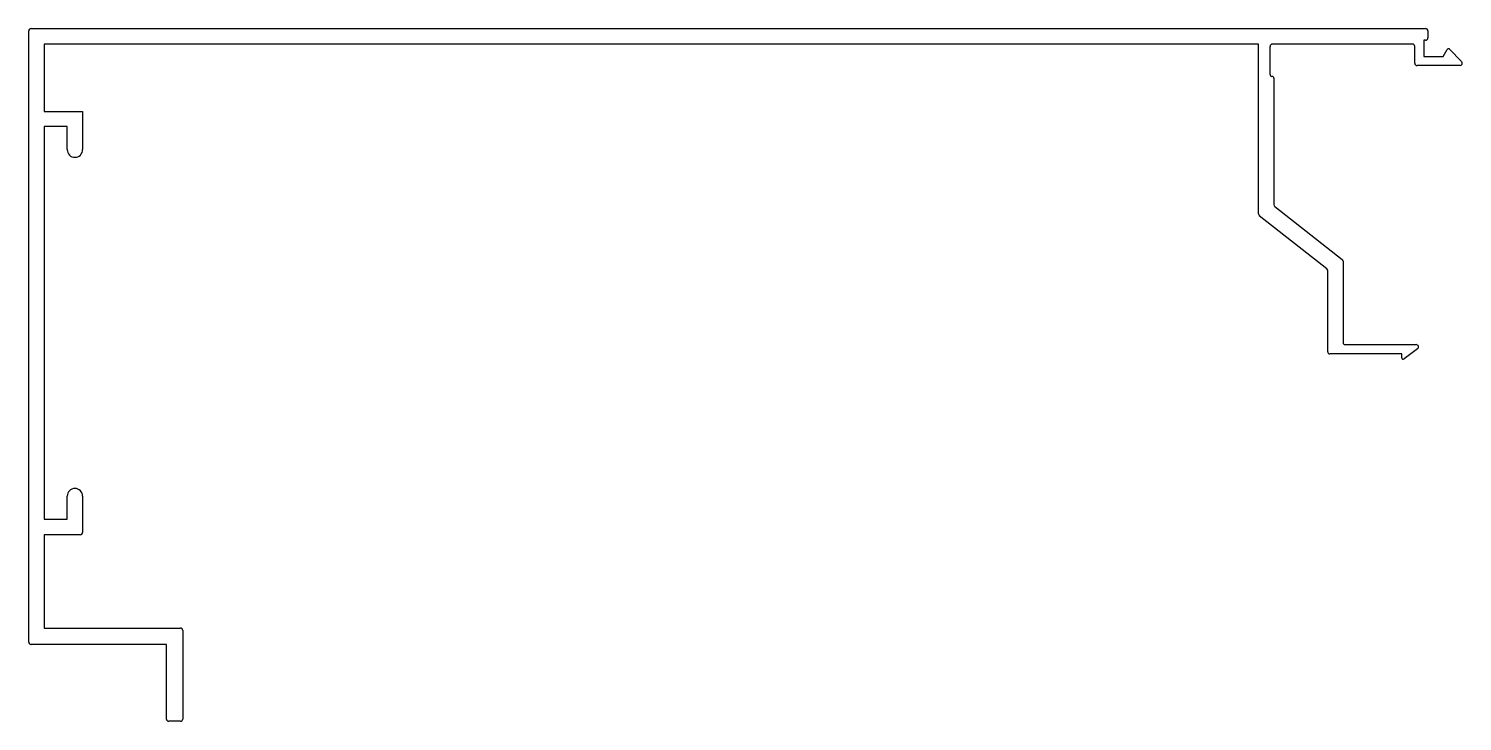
# Model space of a CAD drawing. Extents: x 2112 to 2298, y 1779 to 1869.
import ezdxf

# ---------------------------------------------------------------- set-up
doc = ezdxf.new("R2010")
doc.units = 0
doc.layers.add('0_OLCU', color=12, linetype='CONTINUOUS')

msp = doc.modelspace()

# ---------------------------------------------------------------- linework, layer by layer
at = {"layer": '0_OLCU', "color": 0}
for p, q in [((2112.14, 1789.69), (2112.14, 1869.09)), ((2112.44, 1869.39), (2293.56, 1869.39)), ((2293.36, 1867.89), (2293.36, 1865.79)), ((2293.56, 1867.89), (2293.36, 1867.89)), ((2293.86, 1869.09), (2293.86, 1868.19)), ((2114.14, 1867.39), (2114.14, 1858.64)), ((2271.86, 1867.38), (2114.14, 1867.39)), ((2271.86, 1845.33), (2271.86, 1867.38)), ((2273.36, 1863.44), (2273.36, 1867.09)), ((2291.86, 1867.39), (2273.66, 1867.39)), ((2292.16, 1864.89), (2292.16, 1867.09)), ((2293.36, 1865.79), (2295.86, 1865.79)), ((2295.86, 1865.79), (2296.37, 1866.68)), ((2296.69, 1866.73), (2298.25, 1865.1)), ((2298.04, 1864.59), (2292.46, 1864.59)), ((2273.86, 1862.94), (2273.86, 1846.52)), ((2114.14, 1858.64), (2119.14, 1858.64)), ((2119.14, 1858.64), (2119.14, 1853.67)), ((2114.14, 1856.67), (2114.14, 1805.64)), ((2117.14, 1856.67), (2114.14, 1856.67)), ((2117.14, 1853.67), (2117.14, 1856.67)), ((2273.97, 1846.29), (2282.74, 1839.41)), ((2280.74, 1838.18), (2271.97, 1845.09)), ((2280.86, 1827.39), (2280.86, 1837.94)), ((2282.86, 1839.17), (2282.86, 1828.59)), ((2290.46, 1827.14), (2281.11, 1827.14)), ((2283.11, 1828.34), (2292.35, 1828.34)), ((2290.46, 1826.64), (2290.46, 1827.14)), ((2292.53, 1827.8), (2290.78, 1826.48)), ((2117.14, 1805.64), (2117.14, 1808.64)), ((2119.14, 1808.64), (2119.14, 1803.94)), ((2114.14, 1805.64), (2117.14, 1805.64)), ((2114.14, 1803.64), (2114.14, 1791.5)), ((2118.84, 1803.64), (2114.14, 1803.64)), ((2114.14, 1791.5), (2131.84, 1791.5)), ((2132.14, 1791.2), (2132.14, 1779.69)), ((2130.02, 1789.39), (2112.44, 1789.39)), ((2130.02, 1779.69), (2130.02, 1789.39)), ((2131.84, 1779.39), (2130.32, 1779.39))]:
    msp.add_line(p, q, dxfattribs=at)
for centre, radius, start, end in [((2112.44, 1869.09), 0.3, 90, 180), ((2293.56, 1869.09), 0.3, 0, 90), ((2293.56, 1868.19), 0.3, 270, 0), ((2273.66, 1867.09), 0.3, 90, 180), ((2291.86, 1867.09), 0.3, 0, 90), ((2296.55, 1866.59), 0.2, 43.7397, 151.6151), ((2292.46, 1864.89), 0.3, 180, 270), ((2298.04, 1864.89), 0.3, 270, 43.7397), ((2273.61, 1863.44), 0.25, 180, 270), ((2273.61, 1862.94), 0.25, 0, 90), ((2118.14, 1853.67), 1, 180, 0), ((2272.16, 1845.33), 0.3, 180, 231.737), ((2274.16, 1846.52), 0.3, 180, 231.8992), ((2280.56, 1837.94), 0.3, 0, 51.737), ((2282.56, 1839.17), 0.3, 0, 51.8992), ((2283.11, 1828.59), 0.25, 180, 270), ((2281.11, 1827.39), 0.25, 180, 270), ((2292.35, 1828.04), 0.3, 306.9209, 90), ((2290.66, 1826.64), 0.2, 180, 308.2319), ((2118.14, 1808.64), 1, 0, 180), ((2118.84, 1803.94), 0.3, 270, 0), ((2131.84, 1791.2), 0.3, 0, 90), ((2112.44, 1789.69), 0.3, 180, 270), ((2130.32, 1779.69), 0.3, 180, 270), ((2131.84, 1779.69), 0.3, 270, 0)]:
    msp.add_arc(centre, radius, start, end, dxfattribs=at)

doc.saveas('drawing.dxf')
